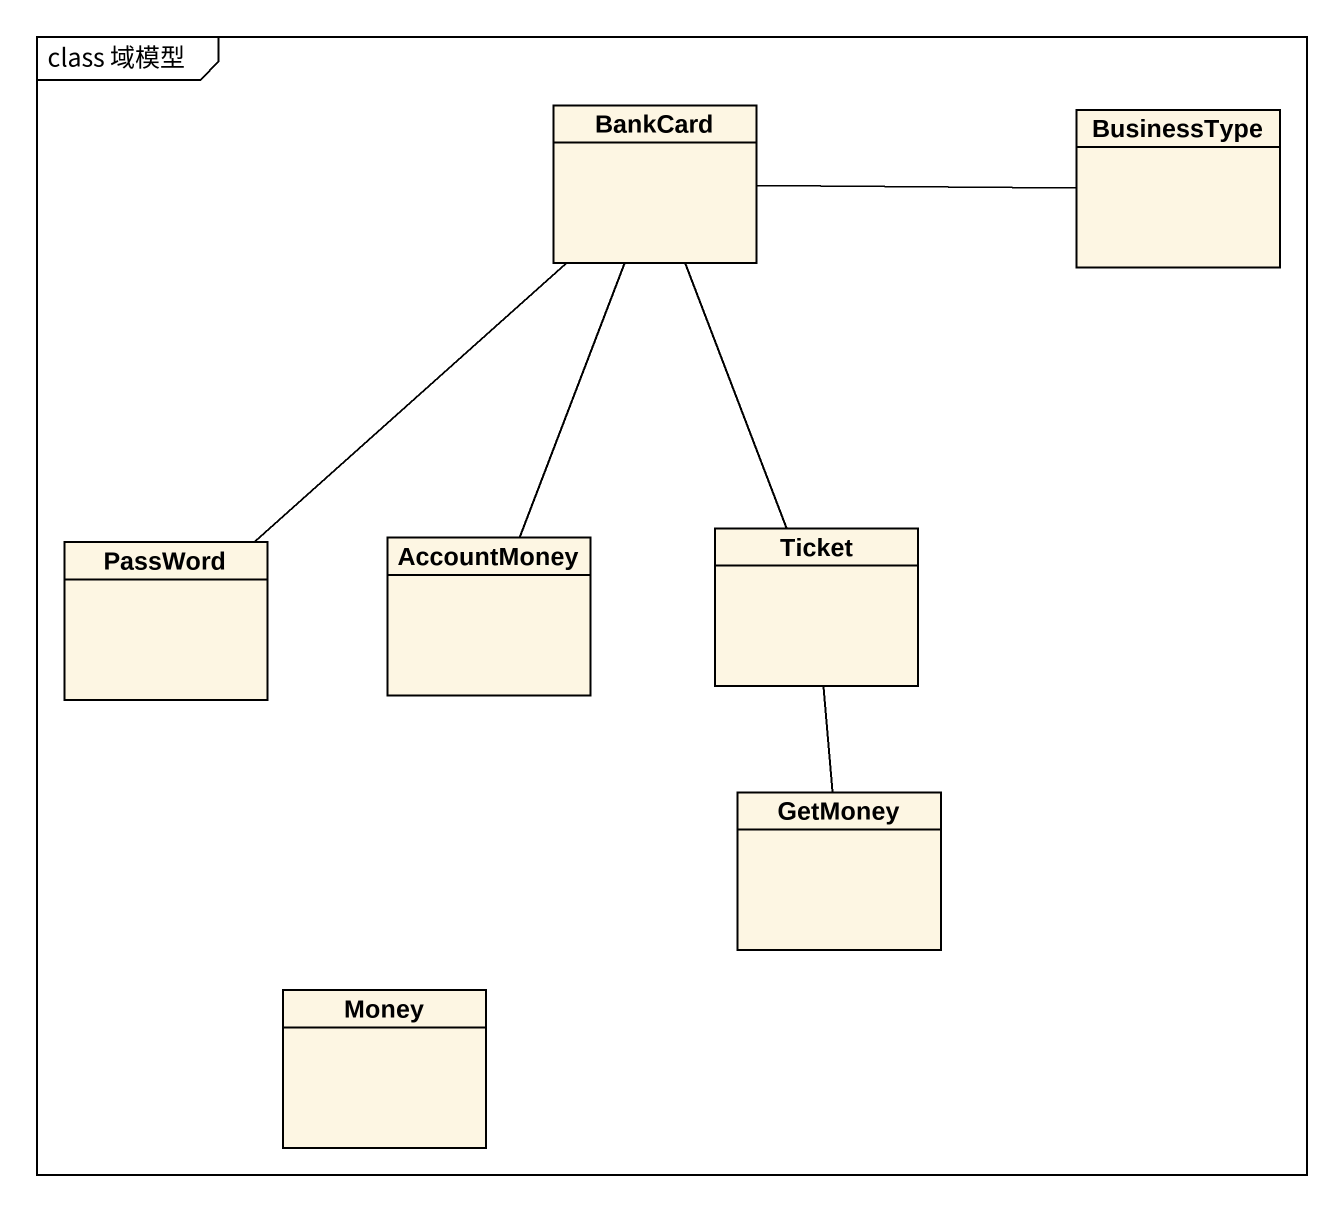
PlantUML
@startuml
mainframe class 域模型
hide circle
hide empty members
class BankCard
class BusinessType
class PassWord
class AccountMoney
class Ticket
class GetMoney
class Money
BankCard -right- BusinessType
BankCard -- PassWord
BankCard -- AccountMoney
BankCard -- Ticket
Ticket -- GetMoney
@enduml
